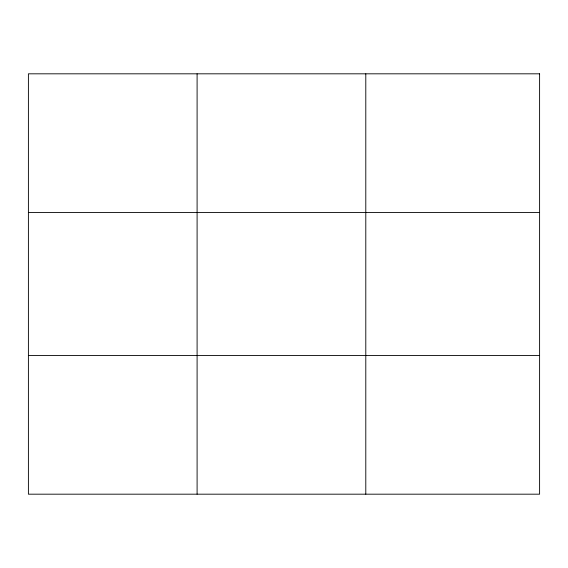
<?xml version="1.0" encoding="UTF-8"?>
<svg xmlns="http://www.w3.org/2000/svg" width="568" height="568" viewBox="0 0 568 568"><rect width="100%" height="100%" fill="white"/><g stroke="black" fill="none" stroke-linecap="round" stroke-linejoin="round"><path stroke-width="0.85" d="M197.096 494.181L197.096 73.819M365.792 494.181L365.792 73.819M28.4 212.538L539.6 212.538M28.4 355.461L539.6 355.461M539.6 73.819L539.6 494.181L28.4 494.181L28.4 73.819L539.6 73.819"/></g></svg>
